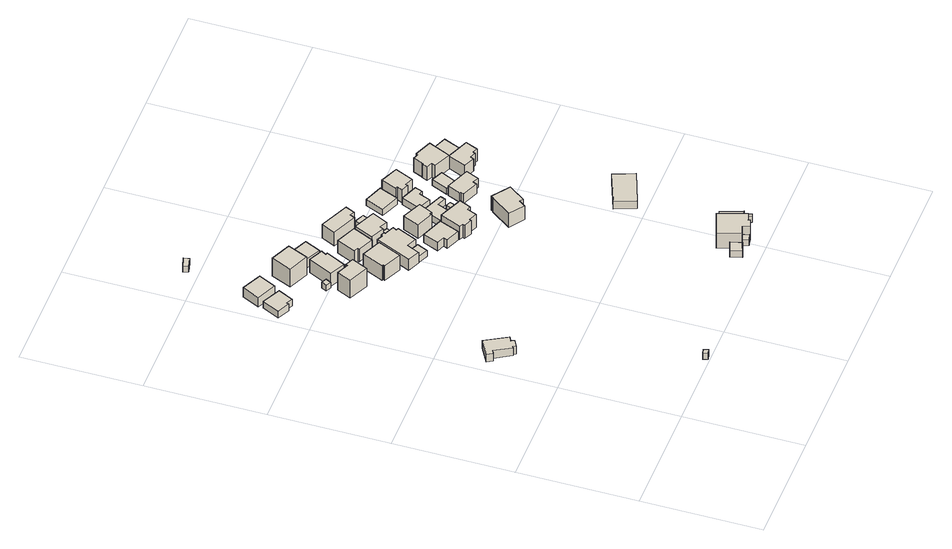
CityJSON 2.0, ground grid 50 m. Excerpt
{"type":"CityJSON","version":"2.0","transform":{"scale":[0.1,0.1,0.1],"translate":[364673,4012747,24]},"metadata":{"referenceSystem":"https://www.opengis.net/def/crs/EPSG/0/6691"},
"CityObjects":{
"building1":{"type":"Building","attributes":{"枝番":1,"measuredHeight":4.5,"BuildingDetails.prefecture":"10","BuildingDetails.city":"10207"},"geometry":[{"type":"Solid","lod":"1","boundaries":[[[[0,1,2,3,4,5,6,7,8,9]],[[8,10,11,9]],[[7,12,10,8]],[[6,13,12,7]],[[5,14,13,6]],[[4,15,14,5]],[[3,16,15,4]],[[2,17,16,3]],[[1,18,17,2]],[[0,19,18,1]],[[9,11,19,0]],[[10,12,13,14,15,16,17,18,19,11]]]]}]},
"building2":{"type":"Building","attributes":{"枝番":1,"BuildingDetails.prefecture":"10","BuildingDetails.city":"10207"},"geometry":[{"type":"Solid","lod":"1","boundaries":[[[[20,21,22,23]],[[22,24,25,23]],[[21,26,24,22]],[[20,27,26,21]],[[23,25,27,20]],[[24,26,27,25]]]]}]},
"building3":{"type":"Building","attributes":{"枝番":1,"利根川水系渡良瀬川洪水浸水想定区域（想定最大規模）.規模":"L2","利根川水系渡良瀬川洪水浸水想定区域（想定最大規模）.浸水ランク":"1","利根川水系渡良瀬川洪水浸水想定区域（想定最大規模）.浸水深":0.27,"利根川水系渡良瀬川洪水浸水想定区域（想定最大規模）.継続時間":2,"usage":"411","measuredHeight":4.2,"BuildingDetails.prefecture":"10","BuildingDetails.city":"10207","BuildingDetails.surveyYear":2016},"geometry":[{"type":"Solid","lod":"1","boundaries":[[[[28,29,30,31,32,33]],[[32,34,35,33]],[[31,36,34,32]],[[30,37,36,31]],[[29,38,37,30]],[[28,39,38,29]],[[33,35,39,28]],[[34,36,37,38,39,35]]]]}]},
"building4":{"type":"Building","attributes":{"枝番":1,"利根川水系渡良瀬川洪水浸水想定区域（想定最大規模）.規模":"L2","利根川水系渡良瀬川洪水浸水想定区域（想定最大規模）.浸水ランク":"1","利根川水系渡良瀬川洪水浸水想定区域（想定最大規模）.浸水深":0.37,"利根川水系渡良瀬川洪水浸水想定区域（想定最大規模）.継続時間":2,"usage":"411","measuredHeight":5.6,"BuildingDetails.prefecture":"10","BuildingDetails.city":"10207","BuildingDetails.surveyYear":2016},"geometry":[{"type":"Solid","lod":"1","boundaries":[[[[40,41,42,43]],[[42,44,45,43]],[[41,46,44,42]],[[40,47,46,41]],[[43,45,47,40]],[[44,46,47,45]]]]}]},
"building5":{"type":"Building","attributes":{"枝番":1,"BuildingDetails.prefecture":"10","BuildingDetails.city":"10207"},"geometry":[{"type":"Solid","lod":"1","boundaries":[[[[48,49,50,51]],[[50,52,53,51]],[[49,54,52,50]],[[48,55,54,49]],[[51,53,55,48]],[[52,54,55,53]]]]}]},
"building6":{"type":"Building","attributes":{"枝番":1,"usage":"411","measuredHeight":9.9,"BuildingDetails.prefecture":"10","BuildingDetails.city":"10207","BuildingDetails.surveyYear":2016},"geometry":[{"type":"Solid","lod":"1","boundaries":[[[[56,57,58,59,60,61]],[[60,62,63,61]],[[59,64,62,60]],[[58,65,64,59]],[[57,66,65,58]],[[56,67,66,57]],[[61,63,67,56]],[[62,64,65,66,67,63]]]]}]},
"building7":{"type":"Building","attributes":{"枝番":1,"usage":"411","measuredHeight":8.1,"BuildingDetails.prefecture":"10","BuildingDetails.city":"10207","BuildingDetails.surveyYear":2016},"geometry":[{"type":"Solid","lod":"1","boundaries":[[[[68,69,70,71,72,73]],[[72,74,75,73]],[[71,76,74,72]],[[70,77,76,71]],[[69,78,77,70]],[[68,79,78,69]],[[73,75,79,68]],[[74,76,77,78,79,75]]]]}]},
"building8":{"type":"Building","attributes":{"枝番":1,"利根川水系渡良瀬川洪水浸水想定区域（想定最大規模）.規模":"L2","利根川水系渡良瀬川洪水浸水想定区域（想定最大規模）.浸水ランク":"1","利根川水系渡良瀬川洪水浸水想定区域（想定最大規模）.浸水深":0.27,"利根川水系渡良瀬川洪水浸水想定区域（想定最大規模）.継続時間":2,"usage":"411","measuredHeight":9.4,"BuildingDetails.prefecture":"10","BuildingDetails.city":"10207","BuildingDetails.surveyYear":2016},"geometry":[{"type":"Solid","lod":"1","boundaries":[[[[80,81,82,83]],[[82,84,85,83]],[[81,86,84,82]],[[80,87,86,81]],[[83,85,87,80]],[[84,86,87,85]]]]}]},
"building9":{"type":"Building","attributes":{"枝番":1,"利根川水系渡良瀬川洪水浸水想定区域（想定最大規模）.規模":"L2","利根川水系渡良瀬川洪水浸水想定区域（想定最大規模）.浸水ランク":"1","利根川水系渡良瀬川洪水浸水想定区域（想定最大規模）.浸水深":0.07,"利根川水系渡良瀬川洪水浸水想定区域（想定最大規模）.継続時間":2.2,"BuildingDetails.prefecture":"10","BuildingDetails.city":"10207"},"geometry":[{"type":"Solid","lod":"1","boundaries":[[[[88,89,90,91]],[[90,92,93,91]],[[89,94,92,90]],[[88,95,94,89]],[[91,93,95,88]],[[92,94,95,93]]]]}]},
"building10":{"type":"Building","attributes":{"枝番":1,"usage":"411","measuredHeight":8.2,"BuildingDetails.prefecture":"10","BuildingDetails.city":"10207","BuildingDetails.surveyYear":2016},"geometry":[{"type":"Solid","lod":"1","boundaries":[[[[96,97,98,99,100,101]],[[100,102,103,101]],[[99,104,102,100]],[[98,105,104,99]],[[97,106,105,98]],[[96,107,106,97]],[[101,103,107,96]],[[102,104,105,106,107,103]]]]}]},
"building11":{"type":"Building","attributes":{"枝番":1,"利根川水系渡良瀬川洪水浸水想定区域（想定最大規模）.規模":"L2","利根川水系渡良瀬川洪水浸水想定区域（想定最大規模）.浸水ランク":"1","利根川水系渡良瀬川洪水浸水想定区域（想定最大規模）.浸水深":0.17,"usage":"411","measuredHeight":5.1,"BuildingDetails.prefecture":"10","BuildingDetails.city":"10207","BuildingDetails.surveyYear":2016},"geometry":[{"type":"Solid","lod":"1","boundaries":[[[[108,109,110,111]],[[110,112,113,111]],[[109,114,112,110]],[[108,115,114,109]],[[111,113,115,108]],[[112,114,115,113]]]]}]},
"building12":{"type":"Building","attributes":{"枝番":1,"usage":"411","measuredHeight":3.2,"BuildingDetails.prefecture":"10","BuildingDetails.city":"10207","BuildingDetails.surveyYear":2016},"geometry":[{"type":"Solid","lod":"1","boundaries":[[[[116,117,118,119]],[[118,120,121,119]],[[117,122,120,118]],[[116,123,122,117]],[[119,121,123,116]],[[120,122,123,121]]]]}]},
"building13":{"type":"Building","attributes":{"枝番":1,"usage":"411","measuredHeight":6.4,"BuildingDetails.prefecture":"10","BuildingDetails.city":"10207","BuildingDetails.surveyYear":2016},"geometry":[{"type":"Solid","lod":"1","boundaries":[[[[124,125,126,127,128,129,130,131,132,133,134,135,136]],[[135,137,138,136]],[[134,139,137,135]],[[133,140,139,134]],[[132,141,140,133]],[[131,142,141,132]],[[130,143,142,131]],[[129,144,143,130]],[[128,145,144,129]],[[127,146,145,128]],[[126,147,146,127]],[[125,148,147,126]],[[124,149,148,125]],[[136,138,149,124]],[[137,139,140,141,142,143,144,145,146,147,148,149,138]]]]}]},
"building14":{"type":"Building","attributes":{"枝番":1,"usage":"411","measuredHeight":7.7,"BuildingDetails.prefecture":"10","BuildingDetails.city":"10207","BuildingDetails.surveyYear":2016},"geometry":[{"type":"Solid","lod":"1","boundaries":[[[[150,151,152,153,154,155]],[[154,156,157,155]],[[153,158,156,154]],[[152,159,158,153]],[[151,160,159,152]],[[150,161,160,151]],[[155,157,161,150]],[[156,158,159,160,161,157]]]]}]},
"building15":{"type":"Building","attributes":{"枝番":1,"measuredHeight":4,"BuildingDetails.prefecture":"10","BuildingDetails.city":"10207"},"geometry":[{"type":"Solid","lod":"1","boundaries":[[[[162,163,164,165]],[[164,166,167,165]],[[163,168,166,164]],[[162,169,168,163]],[[165,167,169,162]],[[166,168,169,167]]]]}]},
"building16":{"type":"Building","attributes":{"枝番":1,"usage":"411","measuredHeight":6.5,"BuildingDetails.prefecture":"10","BuildingDetails.city":"10207","BuildingDetails.surveyYear":2016},"geometry":[{"type":"Solid","lod":"1","boundaries":[[[[170,171,172,173,174,175]],[[174,176,177,175]],[[173,178,176,174]],[[172,179,178,173]],[[171,180,179,172]],[[170,181,180,171]],[[175,177,181,170]],[[176,178,179,180,181,177]]]]}]},
"building17":{"type":"Building","attributes":{"枝番":1,"BuildingDetails.prefecture":"10","BuildingDetails.city":"10207"},"geometry":[{"type":"Solid","lod":"1","boundaries":[[[[182,183,184,185,186]],[[185,187,188,186]],[[184,189,187,185]],[[183,190,189,184]],[[182,191,190,183]],[[186,188,191,182]],[[187,189,190,191,188]]]]}]},
"building18":{"type":"Building","attributes":{"枝番":1,"usage":"411","measuredHeight":7.2,"BuildingDetails.prefecture":"10","BuildingDetails.city":"10207","BuildingDetails.surveyYear":2016},"geometry":[{"type":"Solid","lod":"1","boundaries":[[[[192,193,194,195,196,197]],[[196,198,199,197]],[[195,200,198,196]],[[194,201,200,195]],[[193,202,201,194]],[[192,203,202,193]],[[197,199,203,192]],[[198,200,201,202,203,199]]]]}]},
"building19":{"type":"Building","attributes":{"枝番":1,"usage":"411","measuredHeight":7.8,"BuildingDetails.prefecture":"10","BuildingDetails.city":"10207","BuildingDetails.surveyYear":2016},"geometry":[{"type":"Solid","lod":"1","boundaries":[[[[204,205,206,207,208,209]],[[208,210,211,209]],[[207,212,210,208]],[[206,213,212,207]],[[205,214,213,206]],[[204,215,214,205]],[[209,211,215,204]],[[210,212,213,214,215,211]]]]}]},
"building20":{"type":"Building","attributes":{"枝番":1,"measuredHeight":5.4,"BuildingDetails.prefecture":"10","BuildingDetails.city":"10207"},"geometry":[{"type":"Solid","lod":"1","boundaries":[[[[216,217,218,219]],[[218,220,221,219]],[[217,222,220,218]],[[216,223,222,217]],[[219,221,223,216]],[[220,222,223,221]]]]}]},
"building21":{"type":"Building","attributes":{"枝番":1,"usage":"411","measuredHeight":7.8,"BuildingDetails.prefecture":"10","BuildingDetails.city":"10207","BuildingDetails.surveyYear":2016},"geometry":[{"type":"Solid","lod":"1","boundaries":[[[[224,225,226,227,228,229]],[[228,230,231,229]],[[227,232,230,228]],[[226,233,232,227]],[[225,234,233,226]],[[224,235,234,225]],[[229,231,235,224]],[[230,232,233,234,235,231]]]]}]},
"building22":{"type":"Building","attributes":{"枝番":1,"BuildingDetails.prefecture":"10","BuildingDetails.city":"10207"},"geometry":[{"type":"Solid","lod":"1","boundaries":[[[[236,237,238,239]],[[238,240,241,239]],[[237,242,240,238]],[[236,243,242,237]],[[239,241,243,236]],[[240,242,243,241]]]]}]},
"building23":{"type":"Building","attributes":{"枝番":1,"usage":"411","measuredHeight":8.5,"BuildingDetails.prefecture":"10","BuildingDetails.city":"10207","BuildingDetails.surveyYear":2016},"geometry":[{"type":"Solid","lod":"1","boundaries":[[[[244,245,246,247,248,249,250,251]],[[250,252,253,251]],[[249,254,252,250]],[[248,255,254,249]],[[247,256,255,248]],[[246,257,256,247]],[[245,258,257,246]],[[244,259,258,245]],[[251,253,259,244]],[[252,254,255,256,257,258,259,253]]]]}]},
"building24":{"type":"Building","attributes":{"枝番":1,"usage":"411","measuredHeight":8.1,"BuildingDetails.prefecture":"10","BuildingDetails.city":"10207","BuildingDetails.surveyYear":2016},"geometry":[{"type":"Solid","lod":"1","boundaries":[[[[260,261,262,263,264,265,266,267,268,269]],[[268,270,271,269]],[[267,272,270,268]],[[266,273,272,267]],[[265,274,273,266]],[[264,275,274,265]],[[263,276,275,264]],[[262,277,276,263]],[[261,278,277,262]],[[260,279,278,261]],[[269,271,279,260]],[[270,272,273,274,275,276,277,278,279,271]]]]}]},
"building25":{"type":"Building","attributes":{"枝番":1,"usage":"411","measuredHeight":3.6,"BuildingDetails.prefecture":"10","BuildingDetails.city":"10207","BuildingDetails.surveyYear":2016},"geometry":[{"type":"Solid","lod":"1","boundaries":[[[[280,281,282,283,284,285]],[[284,286,287,285]],[[283,288,286,284]],[[282,289,288,283]],[[281,290,289,282]],[[280,291,290,281]],[[285,287,291,280]],[[286,288,289,290,291,287]]]]}]},
"building26":{"type":"Building","attributes":{"枝番":1,"usage":"411","measuredHeight":7.9,"BuildingDetails.prefecture":"10","BuildingDetails.city":"10207","BuildingDetails.surveyYear":2016},"geometry":[{"type":"Solid","lod":"1","boundaries":[[[[292,293,294,295,296,297,298,299]],[[298,300,301,299]],[[297,302,300,298]],[[296,303,302,297]],[[295,304,303,296]],[[294,305,304,295]],[[293,306,305,294]],[[292,307,306,293]],[[299,301,307,292]],[[300,302,303,304,305,306,307,301]]]]}]},
"building27":{"type":"Building","attributes":{"枝番":1,"usage":"411","measuredHeight":4.6,"BuildingDetails.prefecture":"10","BuildingDetails.city":"10207","BuildingDetails.surveyYear":2016},"geometry":[{"type":"Solid","lod":"1","boundaries":[[[[308,309,310,311,312,313]],[[312,314,315,313]],[[311,316,314,312]],[[310,317,316,311]],[[309,318,317,310]],[[308,319,318,309]],[[313,315,319,308]],[[314,316,317,318,319,315]]]]}]},
"building28":{"type":"Building","attributes":{"枝番":1,"usage":"411","BuildingDetails.prefecture":"10","BuildingDetails.city":"10207","BuildingDetails.surveyYear":2016},"geometry":[{"type":"Solid","lod":"1","boundaries":[[[[320,321,322,323]],[[322,324,325,323]],[[321,326,324,322]],[[320,327,326,321]],[[323,325,327,320]],[[324,326,327,325]]]]}]},
"building29":{"type":"Building","attributes":{"枝番":1,"BuildingDetails.prefecture":"10","BuildingDetails.city":"10207"},"geometry":[{"type":"Solid","lod":"1","boundaries":[[[[328,329,330,331]],[[330,332,333,331]],[[329,334,332,330]],[[328,335,334,329]],[[331,333,335,328]],[[332,334,335,333]]]]}]},
"building30":{"type":"Building","attributes":{"枝番":1,"usage":"411","measuredHeight":3.6,"BuildingDetails.prefecture":"10","BuildingDetails.city":"10207","BuildingDetails.surveyYear":2016},"geometry":[{"type":"Solid","lod":"1","boundaries":[[[[336,337,338,339]],[[338,340,341,339]],[[337,342,340,338]],[[336,343,342,337]],[[339,341,343,336]],[[340,342,343,341]]]]}]},
"building31":{"type":"Building","attributes":{"枝番":1,"usage":"411","measuredHeight":3.8,"BuildingDetails.prefecture":"10","BuildingDetails.city":"10207","BuildingDetails.surveyYear":2016},"geometry":[{"type":"Solid","lod":"1","boundaries":[[[[344,345,346,347,348,349,350,351]],[[350,352,353,351]],[[349,354,352,350]],[[348,355,354,349]],[[347,356,355,348]],[[346,357,356,347]],[[345,358,357,346]],[[344,359,358,345]],[[351,353,359,344]],[[352,354,355,356,357,358,359,353]]]]}]},
"building32":{"type":"Building","attributes":{"枝番":1,"usage":"411","measuredHeight":7.4,"BuildingDetails.prefecture":"10","BuildingDetails.city":"10207","BuildingDetails.surveyYear":2016},"geometry":[{"type":"Solid","lod":"1","boundaries":[[[[360,361,362,363,364,365,366,367]],[[366,368,369,367]],[[365,370,368,366]],[[364,371,370,365]],[[363,372,371,364]],[[362,373,372,363]],[[361,374,373,362]],[[360,375,374,361]],[[367,369,375,360]],[[368,370,371,372,373,374,375,369]]]]}]},
"building33":{"type":"Building","attributes":{"枝番":1,"usage":"411","measuredHeight":6.6,"BuildingDetails.prefecture":"10","BuildingDetails.city":"10207","BuildingDetails.surveyYear":2016},"geometry":[{"type":"Solid","lod":"1","boundaries":[[[[376,377,378,379,380,381,382,383]],[[382,384,385,383]],[[381,386,384,382]],[[380,387,386,381]],[[379,388,387,380]],[[378,389,388,379]],[[377,390,389,378]],[[376,391,390,377]],[[383,385,391,376]],[[384,386,387,388,389,390,391,385]]]]}]},
"building34":{"type":"Building","attributes":{"枝番":1,"usage":"411","measuredHeight":4.9,"BuildingDetails.prefecture":"10","BuildingDetails.city":"10207","BuildingDetails.surveyYear":2016},"geometry":[{"type":"Solid","lod":"1","boundaries":[[[[392,393,394,395]],[[394,396,397,395]],[[393,398,396,394]],[[392,399,398,393]],[[395,397,399,392]],[[396,398,399,397]]]]}]},
"building35":{"type":"Building","attributes":{"枝番":1,"usage":"411","BuildingDetails.prefecture":"10","BuildingDetails.city":"10207","BuildingDetails.surveyYear":2016},"geometry":[{"type":"Solid","lod":"1","boundaries":[[[[400,401,402,403]],[[402,404,405,403]],[[401,406,404,402]],[[400,407,406,401]],[[403,405,407,400]],[[404,406,407,405]]]]}]},
"building36":{"type":"Building","attributes":{"枝番":1,"usage":"411","measuredHeight":8,"BuildingDetails.prefecture":"10","BuildingDetails.city":"10207","BuildingDetails.surveyYear":2016},"geometry":[{"type":"Solid","lod":"1","boundaries":[[[[408,409,410,411,412,413,414,415,416,417]],[[416,418,419,417]],[[415,420,418,416]],[[414,421,420,415]],[[413,422,421,414]],[[412,423,422,413]],[[411,424,423,412]],[[410,425,424,411]],[[409,426,425,410]],[[408,427,426,409]],[[417,419,427,408]],[[418,420,421,422,423,424,425,426,427,419]]]]}]},
"building37":{"type":"Building","attributes":{"枝番":1,"usage":"411","measuredHeight":7.5,"BuildingDetails.prefecture":"10","BuildingDetails.city":"10207","BuildingDetails.surveyYear":2016},"geometry":[{"type":"Solid","lod":"1","boundaries":[[[[428,429,430,431,432,433,434,435]],[[434,436,437,435]],[[433,438,436,434]],[[432,439,438,433]],[[431,440,439,432]],[[430,441,440,431]],[[429,442,441,430]],[[428,443,442,429]],[[435,437,443,428]],[[436,438,439,440,441,442,443,437]]]]}]},
"building38":{"type":"Building","attributes":{"枝番":1,"usage":"411","measuredHeight":3.9,"BuildingDetails.prefecture":"10","BuildingDetails.city":"10207","BuildingDetails.surveyYear":2016},"geometry":[{"type":"Solid","lod":"1","boundaries":[[[[444,445,446,447,448,449,450,451]],[[450,452,453,451]],[[449,454,452,450]],[[448,455,454,449]],[[447,456,455,448]],[[446,457,456,447]],[[445,458,457,446]],[[444,459,458,445]],[[451,453,459,444]],[[452,454,455,456,457,458,459,453]]]]}]}
},
"vertices":[
[79,708,49],[73,705,49],[33,774,49],[20,767,49],[6,791,49],[75,830,49],[127,737,49],[108,727,49],[116,712,49],[86,696,49],[116,712,89],[86,696,89],[108,727,89],[127,737,89],[75,830,89],[6,791,89],[20,767,89],[33,774,89],[73,705,89],[79,708,89],
[331,28,6],[353,35,6],[359,15,6],[337,9,6],[359,15,36],[337,9,36],[353,35,36],[331,28,36],
[77,1618,10],[73,1609,10],[22,1634,10],[57,1706,10],[133,1668,10],[103,1605,10],[133,1668,45],[103,1605,45],[57,1706,45],[22,1634,45],[73,1609,45],[77,1618,45],
[60,1727,6],[95,1800,6],[177,1761,6],[142,1688,6],[177,1761,54],[142,1688,54],[95,1800,54],[60,1727,54],
[219,1508,15],[230,1530,15],[251,1519,15],[240,1497,15],[251,1519,45],[240,1497,45],[230,1530,45],[219,1508,45],
[211,1408,15],[238,1467,15],[287,1445,15],[290,1453,15],[325,1437,15],[294,1369,15],[325,1437,108],[294,1369,108],[290,1453,108],[287,1445,108],[238,1467,108],[211,1408,108],
[248,1500,15],[297,1601,15],[355,1573,15],[344,1552,15],[352,1548,15],[313,1468,15],[352,1548,83],[313,1468,83],[344,1552,83],[355,1573,83],[297,1601,83],[248,1500,83],
[202,1646,9],[239,1732,9],[324,1694,9],[287,1609,9],[324,1694,101],[287,1609,101],[239,1732,101],[202,1646,101],
[153,2063,6],[197,2076,6],[203,2053,6],[159,2041,6],[203,2053,36],[159,2041,36],[197,2076,36],[153,2063,36],
[345,1314,16],[349,1323,16],[343,1325,16],[383,1414,16],[464,1378,16],[421,1280,16],[464,1378,92],[421,1280,92],[383,1414,92],[343,1325,92],[349,1323,92],[345,1314,92],
[309,1626,11],[340,1691,11],[414,1657,11],[384,1591,11],[414,1657,56],[384,1591,56],[340,1691,56],[309,1626,56],
[476,1224,21],[497,1269,21],[541,1249,21],[521,1204,21],[541,1249,51],[521,1204,51],[497,1269,51],[476,1224,51],
[425,1246,20],[492,1395,20],[518,1383,20],[522,1390,20],[538,1383,20],[536,1377,20],[575,1360,20],[568,1344,20],[577,1340,20],[540,1257,20],[499,1275,20],[476,1224,20],[476,1223,20],[476,1224,76],[476,1223,76],[499,1275,76],[540,1257,76],[577,1340,76],[568,1344,76],[575,1360,76],[536,1377,76],[538,1383,76],[522,1390,76],[518,1383,76],[492,1395,76],[425,1246,76],
[414,1442,15],[417,1449,15],[399,1457,15],[435,1535,15],[519,1498,15],[480,1412,15],[519,1498,80],[480,1412,80],[435,1535,80],[399,1457,80],[417,1449,80],[414,1442,80],
[905,116,6],[951,131,6],[965,83,6],[919,69,6],[965,83,40],[919,69,40],[951,131,40],[905,116,40],
[588,1145,21],[595,1163,21],[563,1176,21],[589,1241,21],[680,1205,21],[647,1121,21],[680,1205,64],[647,1121,64],[589,1241,64],[563,1176,64],[595,1163,64],[588,1145,64],
[559,1405,19],[591,1390,19],[581,1368,19],[548,1383,19],[552,1391,19],[548,1383,49],[552,1391,49],[581,1368,49],[591,1390,49],[559,1405,49],
[494,1419,18],[531,1498,18],[622,1456,18],[591,1390,18],[559,1405,18],[552,1391,18],[559,1405,80],[552,1391,80],[591,1390,80],[622,1456,80],[531,1498,80],[494,1419,80],
[470,1560,13],[497,1619,13],[618,1564,13],[600,1525,13],[581,1534,13],[572,1514,13],[581,1534,84],[572,1514,84],[600,1525,84],[618,1564,84],[497,1619,84],[470,1560,84],
[978,90,10],[1006,99,10],[1015,72,10],[986,64,10],[1015,72,40],[986,64,40],[1006,99,40],[978,90,40],
[606,1268,19],[636,1337,19],[716,1301,19],[689,1242,19],[680,1246,19],[676,1238,19],[680,1246,91],[676,1238,91],[689,1242,91],[716,1301,91],[636,1337,91],[606,1268,91],
[577,1483,19],[591,1517,19],[631,1500,19],[616,1466,19],[631,1500,49],[616,1466,49],[591,1517,49],[577,1483,49],
[1006,99,8],[967,86,8],[935,181,8],[1043,217,8],[1081,102,8],[1046,90,8],[1049,83,8],[1015,71,8],[1049,83,82],[1015,71,82],[1046,90,82],[1081,102,82],[1043,217,82],[935,181,82],[967,86,82],[1006,99,82],
[696,1093,24],[692,1084,24],[658,1100,24],[662,1109,24],[647,1116,24],[686,1203,24],[784,1161,24],[763,1112,24],[748,1118,24],[731,1078,24],[748,1118,92],[731,1078,92],[763,1112,92],[784,1161,92],[686,1203,92],[647,1116,92],[662,1109,92],[658,1100,92],[692,1084,92],[696,1093,92],
[694,1211,22],[727,1291,22],[820,1252,22],[812,1231,22],[776,1246,22],[752,1187,22],[776,1246,54],[752,1187,54],[812,1231,54],[820,1252,54],[727,1291,54],[694,1211,54],
[764,958,32],[826,1044,32],[827,1043,32],[835,1053,32],[908,1001,32],[858,931,32],[844,941,32],[825,915,32],[844,941,103],[825,915,103],[858,931,103],[908,1001,103],[835,1053,103],[827,1043,103],[826,1044,103],[764,958,103],
[1051,206,5],[1092,221,5],[1124,133,5],[1109,128,5],[1108,132,5],[1081,123,5],[1108,132,47],[1081,123,47],[1109,128,47],[1124,133,47],[1092,221,47],[1051,206,47],
[768,1181,23],[781,1216,23],[803,1208,23],[790,1173,23],[803,1208,53],[790,1173,53],[781,1216,53],[768,1181,53],
[1111,116,5],[1125,121,5],[1132,102,5],[1118,97,5],[1132,102,35],[1118,97,35],[1125,121,35],[1111,116,35],
[685,1438,18],[717,1516,18],[794,1486,18],[762,1407,18],[794,1486,51],[762,1407,51],[717,1516,51],[685,1438,51],
[743,1305,20],[746,1314,20],[737,1318,20],[765,1388,20],[837,1359,20],[825,1327,20],[809,1333,20],[790,1286,20],[809,1333,54],[790,1286,54],[825,1327,54],[837,1359,54],[765,1388,54],[737,1318,54],[746,1314,54],[743,1305,54],
[809,1388,20],[804,1378,20],[775,1391,20],[785,1414,20],[775,1418,20],[802,1482,20],[876,1450,20],[843,1374,20],[876,1450,87],[843,1374,87],[802,1482,87],[775,1418,87],[785,1414,87],[775,1391,87],[804,1378,87],[809,1388,87],
[843,1166,24],[849,1180,24],[844,1182,24],[867,1238,24],[967,1197,24],[944,1143,24],[918,1154,24],[911,1137,24],[918,1154,73],[911,1137,73],[944,1143,73],[967,1197,73],[867,1238,73],[844,1182,73],[849,1180,73],[843,1166,73],
[999,618,22],[1143,672,22],[1176,584,22],[1032,531,22],[1176,584,62],[1032,531,62],[1143,672,62],[999,618,62],
[870,1244,24],[900,1313,24],[949,1291,24],[918,1222,24],[949,1291,54],[918,1222,54],[900,1313,54],[870,1244,54],
[933,1311,26],[940,1328,26],[917,1338,26],[926,1362,26],[929,1360,26],[947,1403,26],[969,1394,26],[973,1402,26],[1045,1372,26],[1005,1280,26],[1045,1372,98],[1005,1280,98],[973,1402,98],[969,1394,98],[947,1403,98],[929,1360,98],[926,1362,98],[917,1338,98],[940,1328,98],[933,1311,98],
[978,1209,26],[1009,1284,26],[1103,1245,26],[1081,1194,26],[1060,1203,26],[1056,1193,26],[1031,1203,26],[1025,1189,26],[1031,1203,89],[1025,1189,89],[1056,1193,89],[1060,1203,89],[1081,1194,89],[1103,1245,89],[1009,1284,89],[978,1209,89],
[1060,1284,26],[1057,1279,26],[1019,1294,26],[1043,1352,26],[1049,1350,26],[1055,1366,26],[1122,1339,26],[1094,1270,26],[1122,1339,61],[1094,1270,61],[1055,1366,61],[1049,1350,61],[1043,1352,61],[1019,1294,61],[1057,1279,61],[1060,1284,61]
]}
